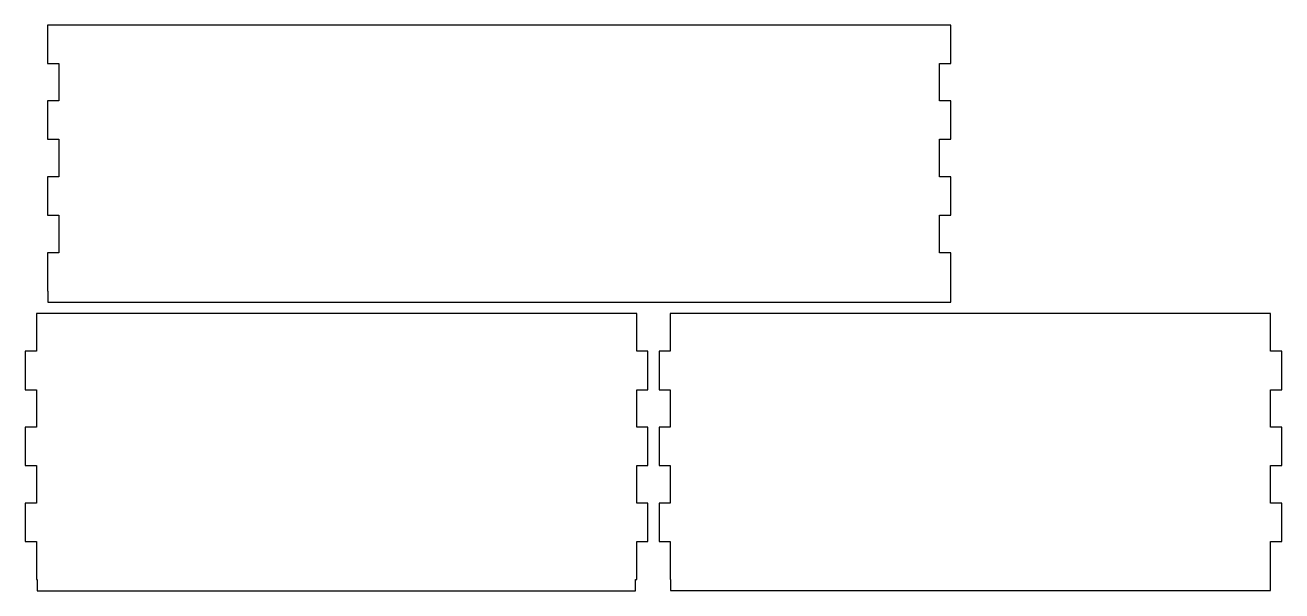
# Model space of a CAD drawing. Extents: x -72 to 264, y 148 to 299.
import ezdxf

# ---------------------------------------------------------------- set-up
doc = ezdxf.new("R2010")
doc.units = 0
doc.layers.add('Calque_1', color=7, linetype='CONTINUOUS')

msp = doc.modelspace()

# ---------------------------------------------------------------- linework, layer by layer
at = {"layer": 'Calque_1', "color": 1}
for p, q in [((-66.210877, 299.008628), (-66.210877, 288.815556)), ((175.289216, 299.008628), (-66.210877, 299.008628)), ((-66.210877, 299.008628), (-66.210877, 299.008628)), ((175.289216, 288.815556), (175.289216, 299.008628)), ((-66.210877, 288.815556), (-63.210612, 288.815556)), ((-63.210612, 288.815556), (-63.210612, 278.772965)), ((172.289501, 278.772965), (172.289501, 288.815556)), ((172.289501, 288.815556), (175.289216, 288.815556)), ((-63.210612, 278.772965), (-66.210877, 278.772965)), ((-66.210877, 278.772965), (-66.210877, 268.530283)), ((175.289216, 278.772965), (172.289501, 278.772965)), ((175.289216, 268.530283), (175.289216, 278.772965)), ((-66.210877, 268.530283), (-63.210612, 268.530283)), ((-63.210612, 268.530283), (-63.210612, 258.48714)), ((172.289501, 258.48714), (172.289501, 268.530283)), ((172.289501, 268.530283), (175.289216, 268.530283)), ((-63.210612, 258.48714), (-66.210877, 258.48714)), ((-66.210877, 258.48714), (-66.210877, 248.244457)), ((175.289216, 258.48714), (172.289501, 258.48714)), ((175.289216, 248.244457), (175.289216, 258.48714)), ((-66.210877, 248.244457), (-63.210612, 248.244457)), ((-63.210612, 248.244457), (-63.210612, 238.201314)), ((172.289501, 238.201314), (172.289501, 248.244457)), ((172.289501, 248.244457), (175.289216, 248.244457)), ((-63.210612, 238.201314), (-66.210877, 238.201314)), ((-66.210877, 238.201314), (-66.210877, 228.008794)), ((175.289216, 238.201314), (172.289501, 238.201314)), ((175.289216, 234.989383), (175.289216, 238.201314)), ((175.301893, 234.989383), (175.289216, 234.989383)), ((175.301893, 225.014591), (175.301893, 234.989383)), ((-66.210877, 228.008794), (-66.150242, 228.008794)), ((-66.150242, 228.008794), (-66.150242, 225.014591)), ((-69.210592, 222.008814), (-69.210592, 211.915512)), ((-63.210612, 222.008814), (-69.210592, 222.008814)), ((-69.210592, 222.008814), (-69.210592, 222.008814)), ((-66.150242, 225.014591), (-55.760386, 225.014591)), ((91.289519, 222.008814), (-63.210612, 222.008814)), ((-55.760386, 225.014591), (-55.760386, 225.008529)), ((-55.760386, 225.008529), (-45.160517, 225.008529)), ((-45.160517, 225.008529), (-45.160517, 225.014591)), ((-45.160517, 225.014591), (-34.760738, 225.014591)), ((-34.760738, 225.014591), (-34.760738, 225.008529)), ((-34.760738, 225.008529), (-24.160868, 225.008529)), ((-24.160868, 225.008529), (-24.160868, 225.014591)), ((-24.160868, 225.014591), (-13.760538, 225.014591)), ((-13.760538, 225.014591), (-13.760538, 225.008529)), ((-13.760538, 225.008529), (-3.160668, 225.008529)), ((-3.160668, 225.008529), (-3.160668, 225.014591)), ((-3.160668, 225.014591), (7.239662, 225.014591)), ((7.239662, 225.014591), (7.239662, 225.008529)), ((7.239662, 225.008529), (17.839531, 225.008529)), ((17.839531, 225.008529), (17.839531, 225.014591)), ((17.839531, 225.014591), (28.239311, 225.014591)), ((28.239311, 225.014591), (28.239311, 225.008529)), ((28.239311, 225.008529), (38.83918, 225.008529)), ((38.83918, 225.008529), (38.83918, 225.014591)), ((38.83918, 225.014591), (49.239509, 225.014591)), ((49.239509, 225.014591), (49.239509, 225.008529)), ((49.239509, 225.008529), (59.83938, 225.008529)), ((59.83938, 225.008529), (59.83938, 225.014591)), ((59.83938, 225.014591), (70.239159, 225.014591)), ((70.239159, 225.014591), (70.239159, 225.008529)), ((70.239159, 225.008529), (80.839578, 225.008529)), ((80.839578, 225.008529), (80.839578, 225.014591)), ((80.839578, 225.014591), (91.239357, 225.014591)), ((91.239357, 225.014591), (91.239357, 225.008529)), ((91.239357, 225.008529), (101.839228, 225.008529)), ((91.289519, 211.915512), (91.289519, 222.008814)), ((100.28921, 222.008814), (100.28921, 211.915512)), ((106.289187, 222.008814), (100.28921, 222.008814)), ((100.28921, 222.008814), (100.28921, 222.008814)), ((101.839228, 225.008529), (101.839228, 225.014591)), ((101.839228, 225.014591), (112.239558, 225.014591)), ((260.789318, 222.008814), (106.289187, 222.008814)), ((112.239558, 225.014591), (112.239558, 225.008529)), ((112.239558, 225.008529), (122.839426, 225.008529)), ((122.839426, 225.008529), (122.839426, 225.014591)), ((122.839426, 225.014591), (133.239205, 225.014591)), ((133.239205, 225.014591), (133.239205, 225.008529)), ((133.239205, 225.008529), (143.839627, 225.008529)), ((143.839627, 225.008529), (143.839627, 225.014591)), ((143.839627, 225.014591), (154.239406, 225.014591)), ((154.239406, 225.014591), (154.239406, 225.008529)), ((154.239406, 225.008529), (164.839275, 225.008529)), ((164.839275, 225.008529), (164.839275, 225.014591)), ((164.839275, 225.014591), (175.301893, 225.014591)), ((260.789318, 211.915512), (260.789318, 222.008814)), ((-69.210592, 211.915512), (-72.210854, 211.915512)), ((-72.210854, 211.915512), (-72.210854, 201.672829)), ((94.289231, 211.915512), (91.289519, 211.915512)), ((94.289231, 201.672829), (94.289231, 211.915512)), ((100.28921, 211.915512), (97.289496, 211.915512)), ((97.289496, 211.915512), (97.289496, 201.672829)), ((263.789583, 211.915512), (260.789318, 211.915512)), ((263.789583, 201.672829), (263.789583, 211.915512)), ((-72.210854, 201.672829), (-69.210592, 201.672829)), ((-69.210592, 201.672829), (-69.210592, 191.630239)), ((91.289519, 191.630239), (91.289519, 201.672829)), ((91.289519, 201.672829), (94.289231, 201.672829)), ((97.289496, 201.672829), (100.28921, 201.672829)), ((100.28921, 201.672829), (100.28921, 191.630239)), ((260.789318, 191.630239), (260.789318, 201.672829)), ((260.789318, 201.672829), (263.789583, 201.672829)), ((-69.210592, 191.630239), (-72.210854, 191.630239)), ((-72.210854, 191.630239), (-72.210854, 181.387006)), ((94.289231, 191.630239), (91.289519, 191.630239)), ((94.289231, 181.387006), (94.289231, 191.630239)), ((100.28921, 191.630239), (97.289496, 191.630239)), ((97.289496, 191.630239), (97.289496, 181.387006)), ((263.789583, 191.630239), (260.789318, 191.630239)), ((263.789583, 181.387006), (263.789583, 191.630239)), ((-72.210854, 181.387006), (-69.210592, 181.387006)), ((-69.210592, 181.387006), (-69.210592, 171.344414)), ((91.289519, 171.344414), (91.289519, 181.387006)), ((91.289519, 181.387006), (94.289231, 181.387006)), ((97.289496, 181.387006), (100.28921, 181.387006)), ((100.28921, 181.387006), (100.28921, 171.344414)), ((260.789318, 171.344414), (260.789318, 181.387006)), ((260.789318, 181.387006), (263.789583, 181.387006)), ((-69.210592, 171.344414), (-72.210854, 171.344414)), ((-72.210854, 171.344414), (-72.210854, 161.101731)), ((94.289231, 171.344414), (91.289519, 171.344414)), ((94.289231, 161.101731), (94.289231, 171.344414)), ((100.28921, 171.344414), (97.289496, 171.344414)), ((97.289496, 171.344414), (97.289496, 161.101731)), ((263.789583, 171.344414), (260.789318, 171.344414)), ((263.789583, 161.101731), (263.789583, 171.344414)), ((-72.210854, 161.101731), (-69.210592, 161.101731)), ((-69.210592, 161.101731), (-69.210592, 151.008428)), ((91.289519, 151.008428), (91.289519, 161.101731)), ((91.289519, 161.101731), (94.289231, 161.101731)), ((97.289496, 161.101731), (100.28921, 161.101731)), ((100.28921, 161.101731), (100.28921, 151.008428)), ((260.789318, 151.008428), (260.789318, 161.101731)), ((260.789318, 161.101731), (263.789583, 161.101731)), ((-69.210592, 151.008428), (-68.991206, 151.008428)), ((-68.991206, 151.008428), (-68.991206, 147.960208)), ((-68.991206, 147.960208), (90.942803, 147.960208)), ((90.942803, 147.960208), (90.942803, 151.008428)), ((90.942803, 151.008428), (91.289519, 151.008428)), ((100.28921, 151.008428), (100.344882, 151.008428)), ((100.344882, 151.008428), (100.344882, 148.045645)), ((100.344882, 148.045645), (108.339159, 148.045645)), ((108.339159, 148.045645), (108.339159, 148.008714)), ((108.339159, 148.008714), (119.5393, 148.008714)), ((119.5393, 148.008714), (119.5393, 148.045645)), ((119.5393, 148.045645), (130.539355, 148.045645)), ((130.539355, 148.045645), (130.539355, 148.008714)), ((130.539355, 148.008714), (141.739496, 148.008714)), ((141.739496, 148.008714), (141.739496, 148.045645)), ((141.739496, 148.045645), (152.739547, 148.045645)), ((152.739547, 148.045645), (152.739547, 148.008714)), ((152.739547, 148.008714), (163.939141, 148.008714)), ((163.939141, 148.008714), (163.939141, 148.045645)), ((163.939141, 148.045645), (174.939192, 148.045645)), ((174.939192, 148.045645), (174.939192, 148.008714)), ((174.939192, 148.008714), (186.139336, 148.008714)), ((186.139336, 148.008714), (186.139336, 148.045645)), ((186.139336, 148.045645), (197.139388, 148.045645)), ((197.139388, 148.045645), (197.139388, 148.008714)), ((197.139388, 148.008714), (208.339532, 148.008714)), ((208.339532, 148.008714), (208.339532, 148.045645)), ((208.339532, 148.045645), (219.339583, 148.045645)), ((219.339583, 148.045645), (219.339583, 148.008714)), ((219.339583, 148.008714), (230.539174, 148.008714)), ((230.539174, 148.008714), (230.539174, 148.045645)), ((230.539174, 148.045645), (241.539228, 148.045645)), ((241.539228, 148.045645), (241.539228, 148.008714)), ((241.539228, 148.008714), (252.73937, 148.008714)), ((252.73937, 148.008714), (252.73937, 148.045645)), ((252.73937, 148.045645), (260.745221, 148.045645)), ((260.745221, 148.045645), (260.745221, 151.008428)), ((260.745221, 151.008428), (260.789318, 151.008428))]:
    msp.add_line(p, q, dxfattribs=at)

doc.saveas('drawing.dxf')
